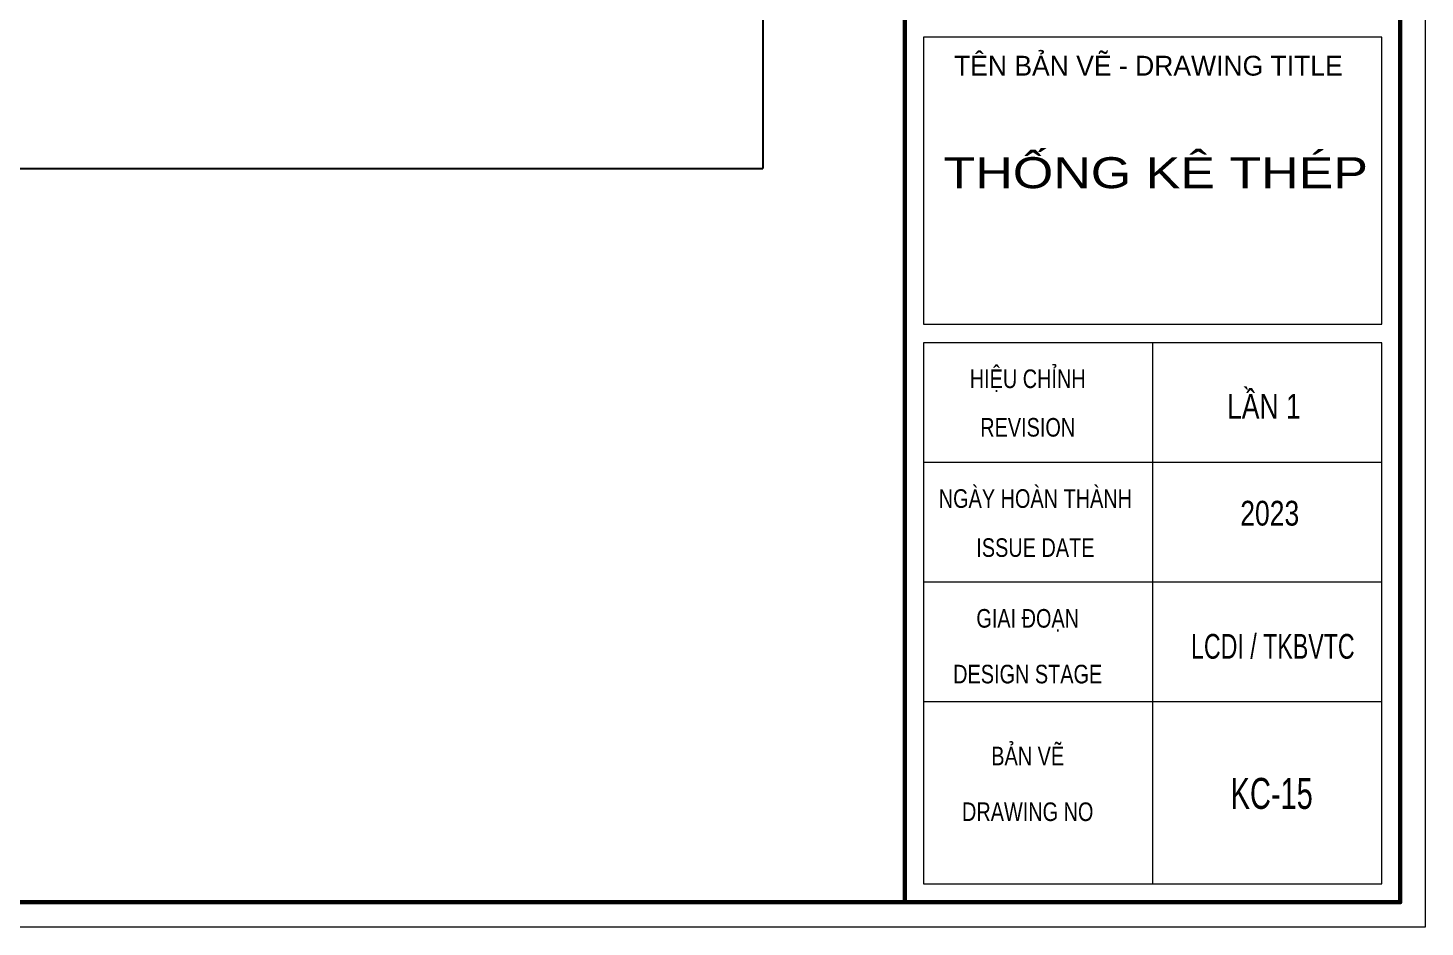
# Model space of a CAD drawing. Header units: millimetres. Extents: x -295047 to 304185, y -728047 to -308748.
# Drawn here: x 206948 to 215969, y -345434 to -339629 of the extents above; entities that cross this region are included whole.
import ezdxf
from ezdxf.enums import TextEntityAlignment as Align

# ---------------------------------------------------------------- set-up
doc = ezdxf.new("R2010")
doc.units = ezdxf.units.MM
doc.header["$MEASUREMENT"] = 0
doc.layers.get('Defpoints').update_dxf_attribs({"color": 1})
for name, color, linetype, lineweight in [('Khungten_LCDI', 7, 'Continuous', 5), ('LC Net thay', 7, 'Continuous', 25), ('LC Text1', 3, 'Continuous', 20)]:
    doc.layers.add(name, color=color, linetype=linetype, lineweight=lineweight)
doc.styles.add('Khungten', font='VHAVAN.TTF', dxfattribs={"width": 0.9, "height": 5000})
doc.styles.add('Title', font='VHBLACK.TTF', dxfattribs={"width": 0.8})

# ---------------------------------------------------------------- blocks, each defined once
blk = doc.blocks.new('lcdi fix')
at = {"layer": 'Defpoints', "lineweight": 0}
blk.add_lwpolyline([(-1200, -14850), (-1200, 14850), (40800, 14850), (40800, -14850)], close=True, dxfattribs=at)
at = {"layer": 'Khungten_LCDI', "color": 5, "lineweight": 60}
blk.add_line((36600, 14650), (36600, -14650), dxfattribs=at)
at = {"layer": 'Khungten_LCDI', "color": 5, "lineweight": 25}
blk.add_line((40600, -14650), (40600, 14650), dxfattribs=at)
at = {"layer": 'Khungten_LCDI', "color": 9, "lineweight": 15}
for p, q in [((38600, -10133), (38600, -14500)), ((40450, -11100), (36750, -11100)), ((40450, -12067), (36750, -12067)), ((40450, -13033), (36750, -13033))]:
    blk.add_line(p, q, dxfattribs=at)
at = {"layer": 'Khungten_LCDI', "color": 5, "lineweight": 60}
blk.add_lwpolyline([(0, -14650), (0, 14650), (40600, 14650), (40600, -14650)], close=True, dxfattribs=at)
at = {"layer": 'Khungten_LCDI', "color": 9, "lineweight": 15}
for points in [[(36750, -9983), (40450, -9983), (40450, -7667), (36750, -7667)], [(36750, -14500), (40450, -14500), (40450, -10133), (36750, -10133)]]:
    blk.add_lwpolyline(points, close=True, dxfattribs=at)
at = {"color": 7, "style": 'Khungten'}
blk.add_text('tªn b¶n vÏ - drawing title', height=160, dxfattribs=at).set_placement((38566, -7977), align=Align.CENTER)
at = {"color": 7}
for s, height, style, width, p in [('hiÖu chØnh', 150, 'Khungten', 0.8, (37592, -10499)), ('revision', 150, 'Khungten', 0.8, (37592, -10891)), ('ngµy hoµn thµnh', 150, 'Khungten', 0.8, (37654, -11466)), ('issue date', 150, 'Khungten', 0.8, (37654, -11862)), ('giai ®o¹n', 150, 'Khungten', 0.8, (37592, -12433)), ('lcdi / tkbvtc', 200, 'Title', 0.7, (39571, -12684)), ('design stage', 150, 'Khungten', 0.8, (37592, -12883)), ('b¶n vÏ', 150, 'Khungten', 0.8, (37592, -13544)), ('drawing nO', 150, 'Khungten', 0.8, (37592, -13994))]:
    blk.add_text(s, height=height, dxfattribs=dict(at, style=style, width=width)).set_placement(p, align=Align.CENTER)
at = {"color": 7, "style": 'Khungten', "width": 0.8}
for tag, p in [('REVISION', (39499, -10746)), ('NGAYHT', (39546, -11609))]:
    blk.add_attdef(tag, text='', height=200, dxfattribs=at).set_placement(p, align=Align.CENTER)
at = {"layer": 'LC Text1', "style": 'Title', "width": 1.485915}
for tag, p, p2 in [('TENBANVE1', (36913, -8886), (40339, -8886)), ('TENBANVE2', (36913, -9562), (40339, -9562))]:
    blk.add_attdef(tag, text='', height=250, dxfattribs=at).set_placement(p, p2, align=Align.FIT)
at = {"layer": 'LC Text1', "style": 'Title', "width": 0.7}
blk.add_attdef('SOBANVE', text='', height=250, dxfattribs=at).set_placement((39562, -13896), align=Align.CENTER)

msp = doc.modelspace()

# ---------------------------------------------------------------- linework, layer by layer
at = {"layer": 'LC Net thay'}
for p in [(211692.9, -332401), (199027.8, -340535.7)]:
    msp.add_line(p, (211692.9, -340535.7), dxfattribs=at)

# ---------------------------------------------------------------- block references
at = {"layer": 'LC Net thay', "extrusion": (0.000528397, 4.04352e-06, 1)}
ref = msp.add_blockref('lcdi fix', (183336.9, -333556.3, 95.1), dxfattribs=dict(at, xscale=0.7998127431915381, yscale=0.7998127431915381, zscale=0.7998127431915381, rotation=359.9999999999995))
ref.add_attrib('NGAYHT', '2023', dxfattribs={"layer": 'LC Text1', "extrusion": (0.000528397, 4.04352e-06, 1), "height": 159.96, "rotation": 360, "style": 'Khungten', "width": 0.8}).set_placement((214966.3, -342841.6, 95.1), align=Align.CENTER)
ref.add_attrib('REVISION', 'lÇn 1', dxfattribs={"layer": 'LC Text1', "extrusion": (0.000528397, 4.04352e-06, 1), "height": 159.96, "rotation": 360, "style": 'Khungten', "width": 0.8}).set_placement((214928.5, -342151.3, 95.1), align=Align.CENTER)
ref.add_attrib('SOBANVE', 'kc-15', dxfattribs={"layer": 'LC Text1', "extrusion": (0.000528397, 4.04352e-06, 1), "height": 199.95, "rotation": 360, "style": 'Title', "width": 0.7}).set_placement((214979, -344670.6, 95.1), align=Align.CENTER)
ref.add_attrib('TENBANVE1', 'thèng kª thÐp', dxfattribs={"layer": 'LC Text1', "extrusion": (0.000528397, 4.04352e-06, 1), "height": 199.953, "rotation": 360, "style": 'Title', "width": 1.114988}).set_placement((212860.1, -340663.2, 95.1), (215600.6, -340663.2, 95.1), align=Align.FIT)

doc.saveas('drawing.dxf')
